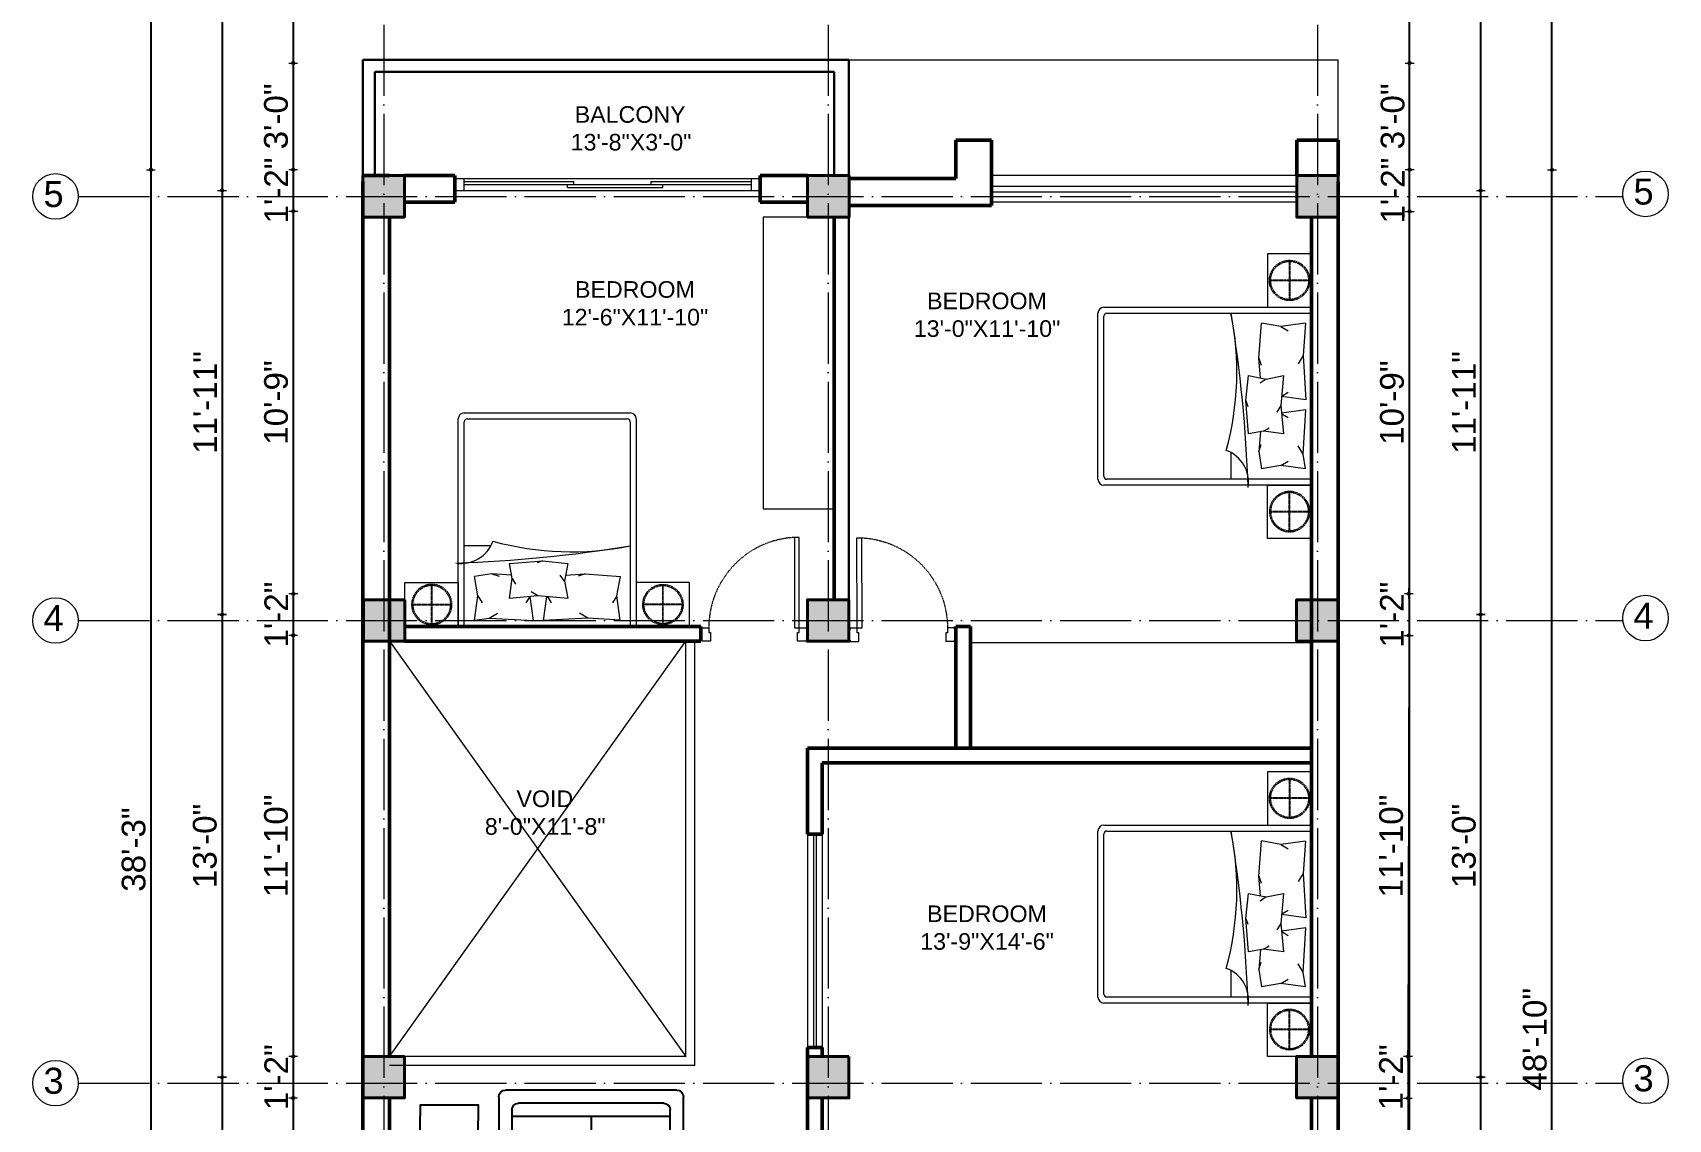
# Model space of a CAD drawing. Header units: inches. Extents: x -71 to 2682309, y -3332 to 801571.
# Drawn here: x 2652204 to 2652755, y 787714 to 788080 of the extents above; entities that cross this region are included whole.
import ezdxf

# ---------------------------------------------------------------- set-up
doc = ezdxf.new("R2010")
doc.units = ezdxf.units.IN
doc.header["$MEASUREMENT"] = 0
doc.header["$PDMODE"] = 99
for name, pattern in [('ACAD_ISO03W100', [30, 12, -18]), ('ACAD_ISO04W100', [30, 24, -3, 0, -3]), ('x_8th Floor Plan-final$0$HIDDEN2', [0.1875, 0.125, -0.0625])]:
    doc.linetypes.add(name, pattern=pattern)
for name, color, linetype, lineweight in [('CENTER  LINE RA', 10, 'ACAD_ISO04W100', 18), ('CONC. OUTLINE RA', 150, 'Continuous', 40), ('DIM RA', 4, 'Continuous', 15), ('DOOR-WIN RA', 3, 'Continuous', 20), ('ELE1 RA', 1, 'Continuous', 30), ('ELE2 RA', 130, 'Continuous', 20), ('Furniture', 22, 'Continuous', 13), ('Hatch', 254, 'Continuous', 9), ('HATCH RA', 8, 'Continuous', 9), ('TEXT RA', 254, 'Continuous', 20), ('WALL RA', 42, 'Continuous', 50)]:
    doc.layers.add(name, color=color, linetype=linetype, lineweight=lineweight)
for name, color, linetype in [('HACTH', 7, 'Continuous'), ('lettring', 7, 'Continuous'), ('THIETBI', 8, 'Continuous')]:
    doc.layers.add(name, color=color, linetype=linetype)
doc.styles.add('DIM 8', font='arial.ttf', dxfattribs={"height": 8})
doc.styles.get("Standard").update_dxf_attribs({"font": 'arial.ttf'})
doc.dimstyles.new('Copy of DIM 8', dxfattribs={"dimtxt": 8, "dimasz": 1, "dimexe": 6, "dimexo": 18, "dimgap": 1.6875, "dimtad": 1, "dimdec": 0, "dimzin": 3, "dimdsep": 46, "dimlunit": 4, "dimtxsty": 'DIM 8', "dimblk": 'dot 2', "dimcen": 0.09375, "dimse1": 1, "dimse2": 1, "dimclrd": 1, "dimclre": 1, "dimclrt": 256, "dimadec": 0, "dimazin": 0, "dimtfac": 0.75, "dimtdec": 0, "dimtix": 1, "dimtmove": 1, "dimatfit": 3, "dimldrblk": 'DOT', "dimfxl": 1, "dimtolj": 1, "dimtzin": 0, "dimlwd": 9, "dimlwe": 9, "dimarcsym": 0})

# ---------------------------------------------------------------- blocks, each defined once
blk = doc.blocks.new('COLUMN')
at = {"layer": 'HACTH', "lineweight": 30, "transparency": 33554541}
h = blk.add_hatch(color=256, dxfattribs=at)
h.dxf.hatch_style = 1
h.paths.add_polyline_path([(2659104.19, 784576.38), (2659090.19, 784576.38), (2659090.19, 784562.38), (2659104.19, 784562.38)])
at = {"layer": 'CONC. OUTLINE RA'}
blk.add_lwpolyline([(2659090.19, 784576.38), (2659104.19, 784576.38), (2659104.19, 784562.38), (2659090.19, 784562.38)], close=True, dxfattribs=at)
blk = doc.blocks.new('A$C4D517B0C')
at = {"layer": 'Furniture'}
for points in [[(-4.34, 4.43), (-2.75, 4.43), (-2.75, 34.9), (-4.34, 34.9)], [(-36, 4), (-35.57, 4), (-35.57, 4.43), (-33.25, 4.43), (-33.25, 2.84), (-32.67, 2.84), (-32.67, -0.05), (-35.57, -0.05), (-35.57, 0.39), (-36, 0.39)], [(-3.33, 2.84), (-2.75, 2.84), (-2.75, 4.43), (-0.43, 4.43), (-0.43, 4), (0, 4), (0, 0.39), (-0.43, 0.39), (-0.43, -0.05), (-3.33, -0.05)]]:
    blk.add_lwpolyline(points, close=True, dxfattribs=at)
at = {"layer": 'Hatch', "linetype": 'ACAD_ISO03W100', "ltscale": 0.001}
blk.add_arc((-2.75, 4.43), 30.51, 92.9881, 180, dxfattribs=at)
blk = doc.blocks.new('x_8th Floor Plan-final$0$FP34')
at = {"layer": 'Hatch', "linetype": 'x_8th Floor Plan-final$0$HIDDEN2'}
for p, q in [((174, 216), (174, 382)), ((179, 216), (179, 382)), ((6, 214), (172, 214)), ((6, 209), (172, 209)), ((174, 42), (174, 207)), ((179, 42), (179, 207)), ((181, 214), (346, 214)), ((181, 209), (346, 209))]:
    blk.add_line(p, q, dxfattribs=at)
for radius in [170, 160, 5]:
    blk.add_circle((176, 212), radius, dxfattribs=at)
blk = doc.blocks.new('queen bed')
at = {"layer": 'Furniture'}
for p, q in [((-72, -25), (-72, 31)), ((-70, 33), (0, 33)), ((-70, -24), (-70, 30)), ((-69, 31), (0, 31)), ((-17.78, 15.84), (-16.81, 27.68)), ((-10.33, 26.52), (-16.81, 27.68)), ((-2.07, 27.63), (-10.33, 26.52)), ((-2.07, 27.63), (-2.83, 16.69)), ((0, -27), (0, 33)), ((-10.33, 26.52), (-7.9, 25.06)), ((-2.83, 16.69), (-4.45, 13.94)), ((-2.83, 16.69), (-1.95, 1.76)), ((-17.78, 15.84), (-16.97, 13.41)), ((-17.24, 9.17), (-17.78, 15.84)), ((-22.12, 1.53), (-21.22, 9.94)), ((-21.22, 9.94), (-15.25, 8.78)), ((-15.25, 8.78), (-17.33, 7.35)), ((-15.25, 8.78), (-9.42, 9.94)), ((-9.42, 9.94), (-10.33, -0.16)), ((-21.22, -9.74), (-22.12, 1.53)), ((-22.12, 1.53), (-21.47, -0.42)), ((-1.95, 1.76), (-10.06, 2.85)), ((-10.04, 3.06), (-7.9, 4.34)), ((-10.33, -0.16), (-11.63, -2.36)), ((-10.33, -0.16), (-9.42, -9.74)), ((-1.95, -1.61), (-10.06, -2.7)), ((-10.04, -2.91), (-7.9, -4.19)), ((-2.83, -16.54), (-1.95, -1.61)), ((-16.16, -8.83), (-21.22, -9.74)), ((-17.24, -9.01), (-17.78, -15.68)), ((-16.16, -8.83), (-14.22, -7.67)), ((-9.42, -9.74), (-16.16, -8.83)), ((-27.15, -16.03), (-27.15, -25)), ((-17.78, -15.68), (-16.97, -13.25)), ((-17.78, -15.68), (-16.81, -21.53)), ((-2.83, -16.54), (-4.45, -13.79)), ((-2.07, -21.47), (-2.83, -16.54)), ((-10.33, -20.36), (-16.81, -21.53)), ((-10.33, -20.36), (-7.9, -18.91)), ((-2.07, -21.47), (-10.33, -20.36)), ((0, -27), (-70, -27)), ((0, -25), (-69, -25))]:
    blk.add_line(p, q, dxfattribs=at)
at = {"layer": 'Furniture', "elevation": 0}
for points in [[(-14.8, 33), (0, 33), (0, 51), (-14.8, 51)], [(-14.8, -27), (0, -27), (0, -45), (-14.8, -45)]]:
    blk.add_lwpolyline(points, close=True, dxfattribs=at)
at = {"layer": 'Furniture'}
for centre, radius, start, end in [((-70, 31), 2, 90, 180), ((-69, 30), 1, 90, 180), ((-124.86, 11.21), 99.7, 344.574, 11.4495), ((-476.45, -42.67), 455.31, 1.8681, 9.3116), ((-32.53, -25.96), 11.3, 350.4683, 70.4807), ((-70, -25), 2, 180, 270), ((-69, -24), 1, 180, 270)]:
    blk.add_arc(centre, radius, start, end, dxfattribs=at)
at = {"layer": 'Furniture', "xscale": 0.04000015660943467, "yscale": 0.04000015660943467, "zscale": 0.04000015660943467, "rotation": 180}
blk.add_blockref('x_8th Floor Plan-final$0$FP34', (-0.34, 50.51), dxfattribs=at)
at = {"layer": 'Furniture', "xscale": -0.04000015660943469, "yscale": 0.04000015660943469, "zscale": 0.04000015660943467}
blk.add_blockref('x_8th Floor Plan-final$0$FP34', (-0.34, -44.41), dxfattribs=at)
blk = doc.blocks.new('ghe 1600')
for p, q in [((-778.75, 166.875), (-778.75, 834.375)), ((-723.125, 890), (723.125, 890)), ((778.75, 834.375), (778.75, 166.875)), ((-667.5, 55.625), (-667.5, 723.125)), ((-611.875, 778.75), (611.875, 778.75)), ((667.5, 723.125), (667.5, 55.625)), ((-667.5, 667.5), (667.5, 667.5)), ((0, 667.5), (0, 0)), ((-667.5, 111.25), (-723.125, 111.25)), ((611.875, 0), (-611.875, 0)), ((723.125, 111.25), (667.5, 111.25))]:
    blk.add_line(p, q)
for centre, start, end in [((-723.125, 834.375), 90, 180), ((723.125, 834.375), 0, 90), ((-611.875, 723.125), 90, 180), ((611.875, 723.125), 0, 90), ((-723.125, 166.875), 180, 270), ((723.125, 166.875), 270, 0), ((-611.875, 55.625), 180, 270), ((611.875, 55.625), 270, 0)]:
    blk.add_arc(centre, 55.625, start, end)
blk = doc.blocks.new('dot1')
at = {"layer": 'Hatch'}
h = blk.add_hatch(color=256, dxfattribs=at)
edge = h.paths.add_edge_path()
edge.add_arc((0, 0), 1, 0, 360)
for p, q in [((3, 0), (-3, 0)), ((0, 3), (0, -3))]:
    blk.add_line(p, q, dxfattribs=at)
blk.add_circle((0, 0), 1, dxfattribs=at)
blk = doc.blocks.new('dot 2')
at = {"layer": 'Hatch', "xscale": 0.5, "yscale": 0.5, "zscale": 0.5}
blk.add_blockref('dot1', (0, 0), dxfattribs=at)
blk = doc.blocks.new('*D197')
at = {"layer": 'Defpoints', "color": 0, "transparency": 16777216}
for p in [(2652315.01, 788070.24), (2652291.49, 788034.27), (2652315.01, 788034.27)]:
    blk.add_point(p, dxfattribs=at)
at = {"layer": 'lettring', "color": 1, "lineweight": 9, "transparency": 16777216}
blk.add_line((2652291.49, 788069.24), (2652291.49, 788035.27), dxfattribs=at)
for p, rotation in [((2652291.49, 788070.24), 90), ((2652291.49, 788034.27), 270)]:
    blk.add_blockref('dot 2', p, dxfattribs=dict(at, rotation=rotation))
at = {"layer": 'lettring', "transparency": 16777216, "insert": (2652285.71, 788052.25), "char_height": 8, "attachment_point": 5, "rotation": 90, "style": 'DIM 8'}
blk.add_mtext('\\A1;3\'-0"', dxfattribs=at)
blk = doc.blocks.new('_Dot')
at = {"color": 0, "linetype": 'ByBlock', "lineweight": -2}
blk.add_line((-0.5, 0), (-1, 0), dxfattribs=at)
at = {"color": 0, "linetype": 'ByBlock', "const_width": 0.5}
blk.add_lwpolyline([(-0.25, 0, 1), (0.25, 0, 1)], format="xyb", close=True, dxfattribs=at)
blk = doc.blocks.new('*D198')
at = {"layer": 'Defpoints', "color": 0, "transparency": 16777216}
for p in [(2652315.01, 788034.27), (2652291.49, 788020.27), (2652315.02, 788020.27)]:
    blk.add_point(p, dxfattribs=at)
at = {"layer": 'lettring', "color": 1, "lineweight": 9, "transparency": 16777216}
for p, q in [((2652291.49, 788035.27), (2652291.49, 788036.27)), ((2652291.49, 788034.27), (2652291.49, 788020.27)), ((2652291.49, 788019.27), (2652291.49, 788018.27))]:
    blk.add_line(p, q, dxfattribs=at)
for p, rotation in [((2652291.49, 788034.27), 270), ((2652291.49, 788020.27), 90)]:
    blk.add_blockref('dot 2', p, dxfattribs=dict(at, rotation=rotation))
at = {"layer": 'lettring', "transparency": 16777216, "insert": (2652285.78, 788027.27), "char_height": 8, "attachment_point": 5, "rotation": 90, "style": 'DIM 8'}
blk.add_mtext('\\A1;1\'-2"', dxfattribs=at)
blk = doc.blocks.new('*D188')
at = {"layer": 'Defpoints', "color": 0, "transparency": 16777216}
for p in [(2652315.03, 788020.27), (2652291.5, 787891.27), (2652315.15, 787891.27)]:
    blk.add_point(p, dxfattribs=at)
at = {"layer": 'lettring', "color": 1, "lineweight": 9, "transparency": 16777216}
blk.add_line((2652291.5, 788019.27), (2652291.5, 787892.27), dxfattribs=at)
for p, rotation in [((2652291.5, 788020.27), 90), ((2652291.5, 787891.27), 270)]:
    blk.add_blockref('dot 2', p, dxfattribs=dict(at, rotation=rotation))
at = {"layer": 'lettring', "transparency": 16777216, "insert": (2652285.73, 787955.77), "char_height": 8, "attachment_point": 5, "rotation": 90, "style": 'DIM 8'}
blk.add_mtext('\\A1;10\'-9"', dxfattribs=at)
blk = doc.blocks.new('*D189')
at = {"layer": 'Defpoints', "color": 0, "transparency": 16777216}
for p in [(2652315.15, 787891.27), (2652291.49, 787877.27), (2652315.15, 787877.27)]:
    blk.add_point(p, dxfattribs=at)
at = {"layer": 'lettring', "color": 1, "lineweight": 9, "transparency": 16777216}
for p, q in [((2652291.49, 787892.27), (2652291.49, 787893.27)), ((2652291.49, 787891.27), (2652291.49, 787877.27)), ((2652291.49, 787876.27), (2652291.49, 787875.27))]:
    blk.add_line(p, q, dxfattribs=at)
for p, rotation in [((2652291.49, 787891.27), 270), ((2652291.49, 787877.27), 90)]:
    blk.add_blockref('dot 2', p, dxfattribs=dict(at, rotation=rotation))
at = {"layer": 'lettring', "transparency": 16777216, "insert": (2652285.78, 787884.27), "char_height": 8, "attachment_point": 5, "rotation": 90, "style": 'DIM 8'}
blk.add_mtext('\\A1;1\'-2"', dxfattribs=at)
blk = doc.blocks.new('*D201')
at = {"layer": 'Defpoints', "color": 0, "transparency": 16777216}
for p in [(2652315.15, 787877.27), (2652291.49, 787735.27), (2652315.32, 787735.27)]:
    blk.add_point(p, dxfattribs=at)
at = {"layer": 'lettring', "color": 1, "lineweight": 9, "transparency": 16777216}
blk.add_line((2652291.49, 787876.27), (2652291.49, 787736.27), dxfattribs=at)
for p, rotation in [((2652291.49, 787877.27), 90), ((2652291.49, 787735.27), 270)]:
    blk.add_blockref('dot 2', p, dxfattribs=dict(at, rotation=rotation))
at = {"layer": 'lettring', "transparency": 16777216, "insert": (2652285.72, 787806.27), "char_height": 8, "attachment_point": 5, "rotation": 90, "style": 'DIM 8'}
blk.add_mtext('\\A1;11\'-10"', dxfattribs=at)
blk = doc.blocks.new('*D202')
at = {"layer": 'Defpoints', "color": 0, "transparency": 16777216}
for p in [(2652315.32, 787735.27), (2652291.49, 787721.27), (2652315.32, 787721.27)]:
    blk.add_point(p, dxfattribs=at)
at = {"layer": 'lettring', "color": 1, "lineweight": 9, "transparency": 16777216}
for p, q in [((2652291.49, 787736.27), (2652291.49, 787737.27)), ((2652291.49, 787735.27), (2652291.49, 787721.27)), ((2652291.49, 787720.27), (2652291.49, 787719.27))]:
    blk.add_line(p, q, dxfattribs=at)
for p, rotation in [((2652291.49, 787735.27), 270), ((2652291.49, 787721.27), 90)]:
    blk.add_blockref('dot 2', p, dxfattribs=dict(at, rotation=rotation))
at = {"layer": 'lettring', "transparency": 16777216, "insert": (2652285.78, 787728.27), "char_height": 8, "attachment_point": 5, "rotation": 90, "style": 'DIM 8'}
blk.add_mtext('\\A1;1\'-2"', dxfattribs=at)
blk = doc.blocks.new('*D203')
at = {"layer": 'Defpoints', "color": 0, "transparency": 16777216}
for p in [(2652315.32, 787721.27), (2652291.49, 787589.77), (2652315.44, 787589.77)]:
    blk.add_point(p, dxfattribs=at)
at = {"layer": 'lettring', "color": 1, "lineweight": 9, "transparency": 16777216}
blk.add_line((2652291.49, 787720.27), (2652291.49, 787590.77), dxfattribs=at)
for p, rotation in [((2652291.49, 787721.27), 90), ((2652291.49, 787589.77), 270)]:
    blk.add_blockref('dot 2', p, dxfattribs=dict(at, rotation=rotation))
at = {"layer": 'lettring', "transparency": 16777216, "insert": (2652285.72, 787655.52), "char_height": 8, "attachment_point": 5, "rotation": 90, "style": 'DIM 8'}
blk.add_mtext('\\A1;10\'-11"', dxfattribs=at)
blk = doc.blocks.new('*D190')
at = {"layer": 'Defpoints', "color": 0, "transparency": 16777216}
for p in [(2652322.01, 788027.27), (2652267.49, 787884.27), (2652322.01, 787884.27)]:
    blk.add_point(p, dxfattribs=at)
at = {"layer": 'lettring', "color": 1, "lineweight": 9, "transparency": 16777216}
blk.add_line((2652267.49, 788026.27), (2652267.49, 787885.27), dxfattribs=at)
for p, rotation in [((2652267.49, 788027.27), 90), ((2652267.49, 787884.27), 270)]:
    blk.add_blockref('dot 2', p, dxfattribs=dict(at, rotation=rotation))
at = {"layer": 'lettring', "transparency": 16777216, "insert": (2652261.78, 787955.77), "char_height": 8, "attachment_point": 5, "rotation": 90, "style": 'DIM 8'}
blk.add_mtext('\\A1;11\'-11"', dxfattribs=at)
blk = doc.blocks.new('*D191')
at = {"layer": 'Defpoints', "color": 0, "transparency": 16777216}
for p in [(2652322.01, 787884.27), (2652267.49, 787728.27), (2652322.01, 787728.27)]:
    blk.add_point(p, dxfattribs=at)
at = {"layer": 'lettring', "color": 1, "lineweight": 9, "transparency": 16777216}
blk.add_line((2652267.49, 787883.27), (2652267.49, 787729.27), dxfattribs=at)
for p, rotation in [((2652267.49, 787884.27), 90), ((2652267.49, 787728.27), 270)]:
    blk.add_blockref('dot 2', p, dxfattribs=dict(at, rotation=rotation))
at = {"layer": 'lettring', "transparency": 16777216, "insert": (2652261.71, 787806.27), "char_height": 8, "attachment_point": 5, "rotation": 90, "style": 'DIM 8'}
blk.add_mtext('\\A1;13\'-0"', dxfattribs=at)
blk = doc.blocks.new('*D187')
at = {"layer": 'Defpoints', "color": 0, "transparency": 16777216}
for p in [(2652322.01, 787728.27), (2652267.49, 787582.77), (2652322.01, 787582.77)]:
    blk.add_point(p, dxfattribs=at)
at = {"layer": 'lettring', "color": 1, "lineweight": 9, "transparency": 16777216}
blk.add_line((2652267.49, 787727.27), (2652267.49, 787583.77), dxfattribs=at)
for p, rotation in [((2652267.49, 787728.27), 90), ((2652267.49, 787582.77), 270)]:
    blk.add_blockref('dot 2', p, dxfattribs=dict(at, rotation=rotation))
at = {"layer": 'lettring', "transparency": 16777216, "insert": (2652261.78, 787655.52), "char_height": 8, "attachment_point": 5, "rotation": 90, "style": 'DIM 8'}
blk.add_mtext('\\A1;12\'-2"', dxfattribs=at)
blk = doc.blocks.new('*D200')
at = {"layer": 'Defpoints', "color": 0, "transparency": 16777216}
for p in [(2652243.49, 788034.27), (2652315.01, 788034.27), (2652315.44, 787575.77)]:
    blk.add_point(p, dxfattribs=at)
at = {"layer": 'lettring', "color": 1, "lineweight": 9, "transparency": 16777216}
blk.add_line((2652243.49, 787576.77), (2652243.49, 788033.27), dxfattribs=at)
for p, rotation in [((2652243.49, 788034.27), 90), ((2652243.49, 787575.77), 270)]:
    blk.add_blockref('dot 2', p, dxfattribs=dict(at, rotation=rotation))
at = {"layer": 'lettring', "transparency": 16777216, "insert": (2652237.71, 787805.02), "char_height": 8, "attachment_point": 5, "rotation": 90, "style": 'DIM 8'}
blk.add_mtext('\\A1;38\'-3"', dxfattribs=at)
blk = doc.blocks.new('*D205')
at = {"layer": 'Defpoints', "color": 0, "transparency": 16777216}
for p in [(2652643.8, 788034.24), (2652643.91, 788020.27), (2652667.99, 788020.22)]:
    blk.add_point(p, dxfattribs=at)
at = {"layer": 'lettring', "color": 1, "lineweight": 9, "transparency": 16777216}
for p, q in [((2652668.01, 788034.19), (2652667.99, 788020.22)), ((2652668.02, 788035.19), (2652668.02, 788036.19)), ((2652667.99, 788019.22), (2652667.98, 788018.22))]:
    blk.add_line(p, q, dxfattribs=at)
for p, rotation in [((2652668.01, 788034.19), 269.8893011416861), ((2652667.99, 788020.22), 89.88930114168616)]:
    blk.add_blockref('dot 2', p, dxfattribs=dict(at, rotation=rotation))
at = {"layer": 'lettring', "transparency": 16777216, "insert": (2652662.3, 788027.22), "char_height": 8, "attachment_point": 5, "rotation": 89.8893, "style": 'DIM 8'}
blk.add_mtext('\\A1;1\'-2"', dxfattribs=at)
blk = doc.blocks.new('*D207')
at = {"layer": 'Defpoints', "color": 0, "transparency": 16777216}
for p in [(2652643.91, 788020.27), (2652643.91, 787891.27), (2652667.73, 787891.22)]:
    blk.add_point(p, dxfattribs=at)
at = {"layer": 'lettring', "color": 1, "lineweight": 9, "transparency": 16777216}
blk.add_line((2652667.98, 788019.22), (2652667.74, 787892.22), dxfattribs=at)
for p, rotation in [((2652667.98, 788020.22), 89.88930114168615), ((2652667.73, 787891.22), 269.8893011416861)]:
    blk.add_blockref('dot 2', p, dxfattribs=dict(at, rotation=rotation))
at = {"layer": 'lettring', "transparency": 16777216, "insert": (2652662.09, 787955.73), "char_height": 8, "attachment_point": 5, "rotation": 89.8893, "style": 'DIM 8'}
blk.add_mtext('\\A1;10\'-9"', dxfattribs=at)
blk = doc.blocks.new('*D208')
at = {"layer": 'Defpoints', "color": 0, "transparency": 16777216}
for p in [(2652643.91, 787891.27), (2652643.91, 787877.27), (2652667.71, 787877.22)]:
    blk.add_point(p, dxfattribs=at)
at = {"layer": 'lettring', "color": 1, "lineweight": 9, "transparency": 16777216}
for p, q in [((2652667.73, 787891.22), (2652667.71, 787877.22)), ((2652667.74, 787892.22), (2652667.74, 787893.22)), ((2652667.71, 787876.22), (2652667.7, 787875.22))]:
    blk.add_line(p, q, dxfattribs=at)
for p, rotation in [((2652667.73, 787891.22), 269.8893011416861), ((2652667.71, 787877.22), 89.88930114168616)]:
    blk.add_blockref('dot 2', p, dxfattribs=dict(at, rotation=rotation))
at = {"layer": 'lettring', "transparency": 16777216, "insert": (2652662.02, 787884.23), "char_height": 8, "attachment_point": 5, "rotation": 89.8893, "style": 'DIM 8'}
blk.add_mtext('\\A1;1\'-2"', dxfattribs=at)
blk = doc.blocks.new('*D209')
at = {"layer": 'Defpoints', "color": 0, "transparency": 16777216}
for p in [(2652643.91, 787877.27), (2652643.91, 787735.27), (2652667.44, 787735.22)]:
    blk.add_point(p, dxfattribs=at)
at = {"layer": 'lettring', "color": 1, "lineweight": 9, "transparency": 16777216}
blk.add_line((2652667.71, 787876.22), (2652667.44, 787736.22), dxfattribs=at)
for p, rotation in [((2652667.71, 787877.22), 89.88930114168615), ((2652667.44, 787735.22), 269.8893011416861)]:
    blk.add_blockref('dot 2', p, dxfattribs=dict(at, rotation=rotation))
at = {"layer": 'lettring', "transparency": 16777216, "insert": (2652661.8, 787806.23), "char_height": 8, "attachment_point": 5, "rotation": 89.8893, "style": 'DIM 8'}
blk.add_mtext('\\A1;11\'-10"', dxfattribs=at)
blk = doc.blocks.new('*D210')
at = {"layer": 'Defpoints', "color": 0, "transparency": 16777216}
for p in [(2652643.91, 787735.27), (2652643.91, 787721.27), (2652667.41, 787721.22)]:
    blk.add_point(p, dxfattribs=at)
at = {"layer": 'lettring', "color": 1, "lineweight": 9, "transparency": 16777216}
for p, q in [((2652667.44, 787735.22), (2652667.41, 787721.22)), ((2652667.44, 787736.22), (2652667.44, 787737.22)), ((2652667.41, 787720.22), (2652667.41, 787719.22))]:
    blk.add_line(p, q, dxfattribs=at)
for p, rotation in [((2652667.44, 787735.22), 269.8893011416861), ((2652667.41, 787721.22), 89.88930114168616)]:
    blk.add_blockref('dot 2', p, dxfattribs=dict(at, rotation=rotation))
at = {"layer": 'lettring', "transparency": 16777216, "insert": (2652661.72, 787728.23), "char_height": 8, "attachment_point": 5, "rotation": 89.8893, "style": 'DIM 8'}
blk.add_mtext('\\A1;1\'-2"', dxfattribs=at)
blk = doc.blocks.new('*D211')
at = {"layer": 'Defpoints', "color": 0, "transparency": 16777216}
for p in [(2652643.91, 787721.27), (2652643.91, 787589.77), (2652667.16, 787589.72)]:
    blk.add_point(p, dxfattribs=at)
at = {"layer": 'lettring', "color": 1, "lineweight": 9, "transparency": 16777216}
blk.add_line((2652667.41, 787720.22), (2652667.16, 787590.72), dxfattribs=at)
for p, rotation in [((2652667.41, 787721.22), 89.88930114168615), ((2652667.16, 787589.72), 269.8893011416861)]:
    blk.add_blockref('dot 2', p, dxfattribs=dict(at, rotation=rotation))
at = {"layer": 'lettring', "transparency": 16777216, "insert": (2652661.51, 787655.48), "char_height": 8, "attachment_point": 5, "rotation": 89.8893, "style": 'DIM 8'}
blk.add_mtext('\\A1;10\'-11"', dxfattribs=at)
blk = doc.blocks.new('*D216')
at = {"layer": 'Defpoints', "color": 0, "transparency": 16777216}
for p in [(2652643.8, 788034.24), (2652643.7, 787447.89), (2652716.01, 787447.89)]:
    blk.add_point(p, dxfattribs=at)
at = {"layer": 'lettring', "color": 1, "lineweight": 9, "transparency": 16777216}
blk.add_line((2652716.01, 788033.24), (2652716.01, 787448.89), dxfattribs=at)
for p, rotation in [((2652716.01, 788034.24), 90), ((2652716.01, 787447.89), 270)]:
    blk.add_blockref('dot 2', p, dxfattribs=dict(at, rotation=rotation))
at = {"layer": 'lettring', "transparency": 16777216, "insert": (2652710.24, 787741.06), "char_height": 8, "attachment_point": 5, "rotation": 90, "style": 'DIM 8'}
blk.add_mtext('\\A1;48\'-10"', dxfattribs=at)
blk = doc.blocks.new('GRID')
at = {"layer": 'CENTER  LINE RA'}
for p, q in [((2650392.13, 788203.56), (2650392.13, 787311.89)), ((2650542.03, 788203.56), (2650542.03, 787311.89)), ((2650707.03, 788203.56), (2650707.03, 787311.89)), ((2650289.13, 788025.27), (2650810.03, 788025.27)), ((2650289.13, 787882.27), (2650810.03, 787882.27)), ((2650289.13, 787726.27), (2650810.03, 787726.27))]:
    blk.add_line(p, q, dxfattribs=at)
at = {"layer": 'DOOR-WIN RA'}
for centre in [(2650281.44, 788025.27), (2650817.68, 788026.09), (2650281.44, 787882.27), (2650817.68, 787883.09), (2650817.68, 787727.09), (2650281.44, 787726.27)]:
    blk.add_circle(centre, 7.69, dxfattribs=at)
at = {"layer": 'TEXT RA', "char_height": 8.76, "attachment_point": 1}
for s, insert in [('5', (2650277.39, 788030.45)), ('5', (2650813.62, 788031.27)), ('4', (2650277.39, 787887.45)), ('4', (2650813.62, 787888.27)), ('3', (2650277.39, 787731.45)), ('3', (2650813.62, 787732.27))]:
    blk.add_mtext_dynamic_manual_height_columns(s, width=8.7644, gutter_width=43.82, heights=[0], dxfattribs=dict(at, insert=insert))
blk = doc.blocks.new('*D280')
at = {"layer": 'Defpoints', "color": 0, "transparency": 16777216}
for p in [(2652329.01, 788128.27), (2652314.98, 788032.27), (2652329.01, 788032.27)]:
    blk.add_point(p, dxfattribs=at)
at = {"layer": 'lettring', "color": 1, "lineweight": 9, "transparency": 16777216}
for p, q in [((2652313.98, 788128.27), (2652312.98, 788128.27)), ((2652314.98, 788128.27), (2652329.01, 788128.27)), ((2652330.01, 788128.27), (2652331.01, 788128.27))]:
    blk.add_line(p, q, dxfattribs=at)
blk.add_blockref('dot 2', (2652314.98, 788128.27), dxfattribs=at)
at = {"layer": 'lettring', "color": 1, "lineweight": 9, "transparency": 16777216, "rotation": 180}
blk.add_blockref('dot 2', (2652329.01, 788128.27), dxfattribs=at)
at = {"layer": 'lettring', "transparency": 16777216, "insert": (2652322, 788133.97), "char_height": 8, "attachment_point": 5, "style": 'DIM 8'}
blk.add_mtext('\\A1;1\'-2"', dxfattribs=at)
blk = doc.blocks.new('*D281')
at = {"layer": 'Defpoints', "color": 0, "transparency": 16777216}
for p in [(2652345.98, 788128.27), (2652329.01, 788032.27), (2652345.98, 788032.27)]:
    blk.add_point(p, dxfattribs=at)
at = {"layer": 'lettring', "color": 1, "lineweight": 9, "transparency": 16777216}
for p, q in [((2652330.01, 788128.27), (2652344.98, 788128.27)), ((2652337.5, 788128.27), (2652339.27, 788116.17)), ((2652339.27, 788116.17), (2652363.16, 788116.17))]:
    blk.add_line(p, q, dxfattribs=at)
at = {"layer": 'lettring', "color": 1, "lineweight": 9, "transparency": 16777216, "rotation": 180}
blk.add_blockref('dot 2', (2652329.01, 788128.27), dxfattribs=at)
at = {"layer": 'lettring', "color": 1, "lineweight": 9, "transparency": 16777216}
blk.add_blockref('dot 2', (2652345.98, 788128.27), dxfattribs=at)
at = {"layer": 'lettring', "transparency": 16777216, "insert": (2652351.21, 788121.95), "char_height": 8, "attachment_point": 5, "style": 'DIM 8'}
blk.add_mtext('\\A1;1\'-5"', dxfattribs=at)
blk = doc.blocks.new('*D283')
at = {"layer": 'Defpoints', "color": 0, "transparency": 16777216}
for p in [(2652464.95, 788128.27), (2652448.95, 788032.27), (2652464.95, 788032.27)]:
    blk.add_point(p, dxfattribs=at)
at = {"layer": 'lettring', "color": 1, "lineweight": 9, "transparency": 16777216}
for p, q in [((2652447.95, 788128.27), (2652446.95, 788128.27)), ((2652448.95, 788128.27), (2652464.95, 788128.27)), ((2652465.95, 788128.27), (2652466.95, 788128.27))]:
    blk.add_line(p, q, dxfattribs=at)
blk.add_blockref('dot 2', (2652448.95, 788128.27), dxfattribs=at)
at = {"layer": 'lettring', "color": 1, "lineweight": 9, "transparency": 16777216, "rotation": 180}
blk.add_blockref('dot 2', (2652464.95, 788128.27), dxfattribs=at)
at = {"layer": 'lettring', "transparency": 16777216, "insert": (2652456.95, 788133.97), "char_height": 8, "attachment_point": 5, "style": 'DIM 8'}
blk.add_mtext('\\A1;1\'-4"', dxfattribs=at)
blk = doc.blocks.new('*D284')
at = {"layer": 'Defpoints', "color": 0, "transparency": 16777216}
for p in [(2652478.95, 788128.27), (2652464.95, 788032.27), (2652478.95, 788032.27)]:
    blk.add_point(p, dxfattribs=at)
at = {"layer": 'lettring', "color": 1, "lineweight": 9, "transparency": 16777216}
for p, q in [((2652465.95, 788128.27), (2652477.95, 788128.27)), ((2652471.95, 788128.27), (2652478.69, 788113.71)), ((2652478.69, 788113.71), (2652502.58, 788113.71))]:
    blk.add_line(p, q, dxfattribs=at)
at = {"layer": 'lettring', "color": 1, "lineweight": 9, "transparency": 16777216, "rotation": 180}
blk.add_blockref('dot 2', (2652464.95, 788128.27), dxfattribs=at)
at = {"layer": 'lettring', "color": 1, "lineweight": 9, "transparency": 16777216}
blk.add_blockref('dot 2', (2652478.95, 788128.27), dxfattribs=at)
at = {"layer": 'lettring', "transparency": 16777216, "insert": (2652490.64, 788119.42), "char_height": 8, "attachment_point": 5, "style": 'DIM 8'}
blk.add_mtext('\\A1;1\'-2"', dxfattribs=at)
blk = doc.blocks.new('*D286')
at = {"layer": 'Defpoints', "color": 0, "transparency": 16777216}
for p in [(2652526.95, 788128.27), (2652526.95, 788044.25), (2652514.95, 788031.25)]:
    blk.add_point(p, dxfattribs=at)
at = {"layer": 'lettring', "color": 1, "lineweight": 9, "transparency": 16777216}
for p, q in [((2652513.95, 788128.27), (2652512.95, 788128.27)), ((2652514.95, 788128.27), (2652526.95, 788128.27)), ((2652527.95, 788128.27), (2652528.95, 788128.27))]:
    blk.add_line(p, q, dxfattribs=at)
blk.add_blockref('dot 2', (2652514.95, 788128.27), dxfattribs=at)
at = {"layer": 'lettring', "color": 1, "lineweight": 9, "transparency": 16777216, "rotation": 180}
blk.add_blockref('dot 2', (2652526.95, 788128.27), dxfattribs=at)
at = {"layer": 'lettring', "transparency": 16777216, "insert": (2652520.95, 788134.04), "char_height": 8, "attachment_point": 5, "style": 'DIM 8'}
blk.add_mtext('\\A1;1\'-0"', dxfattribs=at)
blk = doc.blocks.new('*D288')
at = {"layer": 'Defpoints', "color": 0, "transparency": 16777216}
for p in [(2652643.91, 788128.27), (2652643.91, 788044.25), (2652629.95, 788032.27)]:
    blk.add_point(p, dxfattribs=at)
at = {"layer": 'lettring', "color": 1, "lineweight": 9, "transparency": 16777216}
for p, q in [((2652628.95, 788128.27), (2652627.95, 788128.27)), ((2652629.95, 788128.27), (2652643.91, 788128.27)), ((2652644.91, 788128.27), (2652645.91, 788128.27))]:
    blk.add_line(p, q, dxfattribs=at)
blk.add_blockref('dot 2', (2652629.95, 788128.27), dxfattribs=at)
at = {"layer": 'lettring', "color": 1, "lineweight": 9, "transparency": 16777216, "rotation": 180}
blk.add_blockref('dot 2', (2652643.91, 788128.27), dxfattribs=at)
at = {"layer": 'lettring', "transparency": 16777216, "insert": (2652636.93, 788133.97), "char_height": 8, "attachment_point": 5, "style": 'DIM 8'}
blk.add_mtext('\\A1;1\'-2"', dxfattribs=at)

msp = doc.modelspace()

# ---------------------------------------------------------------- linework, layer by layer
at = {"layer": 'Defpoints'}
for points in [[(2652243.49, 787339.47), (2652716.01, 787373.9), (2652716.01, 788176.27), (2652243.49, 788176.27)], [(2652267.49, 787363.47), (2652692.01, 787397.9), (2652692.01, 788152.27), (2652267.49, 788152.27)], [(2652291.49, 787387.47), (2652668.01, 787421.9), (2652668.01, 788128.27), (2652291.49, 788128.27)]]:
    msp.add_lwpolyline(points, close=True, dxfattribs=at)
at = {"layer": 'DIM RA'}
for p, q in [((2652473.94, 788018.27), (2652449.94, 788018.27)), ((2652449.94, 788018.27), (2652449.94, 787919.97)), ((2652449.94, 787919.97), (2652473.94, 787919.97))]:
    msp.add_line(p, q, dxfattribs=at)
at = {"layer": 'DOOR-WIN RA'}
for p, q in [((2652345.98, 788031.25), (2652448.98, 788031.25)), ((2652345.98, 788027.25), (2652448.98, 788027.25)), ((2652348.98, 788031.25), (2652348.98, 788027.25)), ((2652348.98, 788030.25), (2652386.13, 788030.25)), ((2652348.98, 788029.25), (2652445.98, 788029.25)), ((2652384.02, 788028.25), (2652384.02, 788029.25)), ((2652384.02, 788028.25), (2652416.18, 788028.25)), ((2652384.02, 788028.25), (2652384.02, 788028.25)), ((2652386.13, 788029.25), (2652386.13, 788030.25)), ((2652412.08, 788030.25), (2652445.98, 788030.25)), ((2652412.08, 788030.25), (2652412.08, 788029.25)), ((2652416.18, 788028.25), (2652416.18, 788029.25)), ((2652445.98, 788031.25), (2652445.98, 788027.25)), ((2652629.95, 788032.27), (2652526.95, 788032.27)), ((2652526.95, 788028.76), (2652629.95, 788028.77)), ((2652526.95, 788026.76), (2652629.95, 788026.77)), ((2652629.95, 788023.27), (2652526.95, 788023.27)), ((2652464.91, 787810.27), (2652464.91, 787738.27)), ((2652466.91, 787810.27), (2652466.91, 787738.27)), ((2652467.91, 787810.27), (2652467.91, 787738.27)), ((2652469.91, 787810.27), (2652469.91, 787738.27))]:
    msp.add_line(p, q, dxfattribs=at)
at = {"layer": 'ELE1 RA'}
for p, q in [((2652314.98, 788071.27), (2652478.91, 788071.28)), ((2652314.98, 788032.27), (2652314.98, 788071.27)), ((2652478.91, 787889.27), (2652478.91, 788071.28)), ((2652318.98, 788067.27), (2652473.94, 788067.28)), ((2652318.98, 788032.27), (2652318.98, 788067.27)), ((2652473.94, 788032.27), (2652473.94, 788067.28))]:
    msp.add_line(p, q, dxfattribs=at)
at = {"layer": 'ELE2 RA'}
for p in [(2652478.91, 788071.28), (2652643.91, 788044.25)]:
    msp.add_line(p, (2652643.91, 788071.28), dxfattribs=at)
at = {"layer": 'Furniture'}
msp.add_line((2652519.91, 787874.89), (2652634.91, 787874.89), dxfattribs=at)
at = {"layer": 'HATCH RA'}
for p, q in [((2652323.98, 787735.27), (2652423.91, 787875.27)), ((2652323.98, 787875.27), (2652423.91, 787735.27)), ((2652423.91, 787735.27), (2652423.91, 787875.27)), ((2652426.91, 787732.27), (2652426.91, 787875.27)), ((2652423.91, 787735.27), (2652323.98, 787735.27)), ((2652426.91, 787732.27), (2652323.98, 787732.27))]:
    msp.add_line(p, q, dxfattribs=at)
at = {"layer": 'THIETBI'}
msp.add_lwpolyline([(2652334.1, 787697.1), (2652334.39, 787718.91), (2652353.9, 787718.91), (2652353.61, 787697.1)], close=True, dxfattribs=at)
at = {"layer": 'WALL RA'}
for p, q in [((2652514.95, 788031.25), (2652514.95, 788044.25)), ((2652526.95, 788044.25), (2652514.95, 788044.25)), ((2652526.95, 788022.25), (2652526.95, 788044.25)), ((2652629.95, 788032.27), (2652629.95, 788044.25)), ((2652643.91, 788044.25), (2652629.95, 788044.25)), ((2652643.91, 788044.25), (2652643.91, 788032.27)), ((2652314.98, 788032.27), (2652323.98, 788032.27)), ((2652314.98, 787719.24), (2652314.98, 788030.24)), ((2652329.01, 788032.27), (2652345.98, 788032.27)), ((2652345.98, 788023.27), (2652345.98, 788032.27)), ((2652464.95, 788032.27), (2652448.95, 788032.27)), ((2652448.95, 788023.27), (2652448.95, 788032.27)), ((2652478.95, 788031.25), (2652514.95, 788031.25)), ((2652643.91, 788030.24), (2652643.91, 787551.74)), ((2652329.01, 788023.27), (2652345.98, 788023.27)), ((2652464.95, 788023.27), (2652448.95, 788023.27)), ((2652478.95, 788022.25), (2652526.95, 788022.25)), ((2652323.98, 787735.27), (2652323.98, 788018.27)), ((2652473.95, 787889.27), (2652473.94, 788018.27)), ((2652634.91, 788018.27), (2652634.91, 787735.27)), ((2652478.91, 787930.27), (2652478.91, 787930.27)), ((2652329.15, 787880.27), (2652428.91, 787880.27)), ((2652428.91, 787875.27), (2652428.91, 787880.27)), ((2652514.91, 787880.27), (2652519.91, 787880.27)), ((2652514.91, 787875.27), (2652514.91, 787880.27)), ((2652514.91, 787880.27), (2652514.91, 787839.27)), ((2652519.91, 787880.27), (2652519.91, 787839.27)), ((2652329.15, 787875.27), (2652428.91, 787875.27)), ((2652464.91, 787839.27), (2652634.91, 787839.27)), ((2652464.91, 787810.27), (2652464.91, 787839.27)), ((2652469.91, 787834.27), (2652634.91, 787834.27)), ((2652469.91, 787810.27), (2652469.91, 787834.27)), ((2652469.91, 787810.27), (2652464.91, 787810.27)), ((2652464.91, 787696.77), (2652464.91, 787738.27)), ((2652469.91, 787738.27), (2652464.91, 787738.27)), ((2652469.91, 787735.27), (2652469.91, 787738.27)), ((2652314.98, 787589.77), (2652314.98, 787728.27)), ((2652323.98, 787589.77), (2652323.98, 787721.27)), ((2652323.98, 787719.24), (2652323.98, 787721.27)), ((2652469.91, 787696.77), (2652469.91, 787721.27)), ((2652634.91, 787721.27), (2652634.91, 787565.74))]:
    msp.add_line(p, q, dxfattribs=at)

# ---------------------------------------------------------------- block references
at = {"layer": 'DIM RA'}
msp.add_blockref('GRID', (1929.88, 0), dxfattribs=at)
at = {"layer": 'Furniture'}
for p in [(2652634.91, 787954.9), (2652634.91, 787780.27)]:
    msp.add_blockref('queen bed', p, dxfattribs=at)
at = {"layer": 'Furniture', "rotation": 270}
msp.add_blockref('queen bed', (2652374.15, 787880.27), dxfattribs=at)
at = {"layer": 'HATCH RA', "lineweight": 30, "rotation": 270}
for p in [(1867752.64, 3447122.46), (1867902.57, 3447122.46), (1868067.57, 3447122.46), (1867752.77, 3446979.46), (1867902.53, 3446979.46), (1868067.53, 3446979.46), (1867752.6, 3446825.46), (1868067.53, 3446825.46)]:
    msp.add_blockref('COLUMN', p, dxfattribs=at)
at = {"layer": 'THIETBI', "xscale": -0.03999999999359716, "yscale": 0.03999999999359716, "zscale": 0.03999999999359716}
msp.add_blockref('ghe 1600', (2652391.96, 787688.32), dxfattribs=at)
at = {"layer": 'WALL RA'}
for name, p, rotation in [('A$C4D517B0C', (2652464.91, 787875.39), 0.1112124073789608), ('COLUMN', (1867902.53, 3446825.46), 270)]:
    msp.add_blockref(name, p, dxfattribs=dict(at, rotation=rotation))
at = {"layer": 'WALL RA', "xscale": -1, "rotation": 0.1112123987350877}
msp.add_blockref('A$C4D517B0C', (2652478.91, 787875.25), dxfattribs=at)

# ---------------------------------------------------------------- texts
at = {"layer": 'TEXT RA', "char_height": 5.6, "attachment_point": 1}
for s, width, gutter_width, insert in [('\\pi12.68265;BALCONY\\P\\pi11.30748;13\'-8"X3\'-0"', 62.1206, 35, (2652373.76, 788055.69)), ('\\pi5.21957;BEDROOM\\P\\pi0.74454;12\'-6"X11\'-10"', 49.6964, 28, (2652381.31, 787996.69)), ('\\pi11.43163;BEDROOM\\P\\pi6.9566;13\'-0"X11\'-10"', 62.1206, 35, (2652493.83, 787992.83)), ('\\pi39.1507;VOID\\P\\pi28.4683;8\'-0"X11\'-8"', 96.977, 35, (2652327.64, 787824.96)), ('\\pi11.43163;BEDROOM\\P\\pi9.13204;13\'-9"X14\'-6"', 62.1206, 35, (2652493.83, 787786.19))]:
    msp.add_mtext_dynamic_manual_height_columns(s, width=width, gutter_width=gutter_width, heights=[0], dxfattribs=dict(at, insert=insert))

# ---------------------------------------------------------------- dimensions: what is measured, and where the dimension line sits
at = {"layer": 'lettring'}
for base, p1, p2, picture, middle in [((2652329.01, 788128.27), (2652314.98, 788032.27), (2652329.01, 788032.27), '*D280', (2652322, 788133.97)), ((2652464.95, 788128.27), (2652448.95, 788032.27), (2652464.95, 788032.27), '*D283', (2652456.95, 788133.97)), ((2652526.95, 788128.27), (2652514.95, 788031.25), (2652526.95, 788044.25), '*D286', (2652520.95, 788134.04)), ((2652643.91, 788128.27), (2652629.95, 788032.27), (2652643.91, 788044.25), '*D288', (2652636.93, 788133.97))]:
    dim = msp.add_linear_dim(base=base, p1=p1, p2=p2, dimstyle='Copy of DIM 8', dxfattribs=at)
    dim.commit()
    dim.dimension.update_dxf_attribs({"geometry": picture, "text_midpoint": middle})
for base, p1, p2 in [((2652448.95, 788128.27), (2652345.98, 788032.27), (2652448.95, 788032.27)), ((2652514.95, 788128.27), (2652478.95, 788032.27), (2652514.95, 788031.25)), ((2652629.95, 788128.27), (2652526.95, 788044.25), (2652629.95, 788032.27))]:
    msp.add_linear_dim(base=base, p1=p1, p2=p2, dimstyle='Copy of DIM 8', dxfattribs=at).render()
for base, p1, p2, picture, middle in [((2652345.98, 788128.27), (2652329.01, 788032.27), (2652345.98, 788032.27), '*D281', (2652340.96, 788116.17)), ((2652478.95, 788128.27), (2652464.95, 788032.27), (2652478.95, 788032.27), '*D284', (2652480.38, 788113.71))]:
    dim = msp.add_linear_dim(base=base, p1=p1, p2=p2, dimstyle='Copy of DIM 8', dxfattribs=at)
    dim.commit()
    dim.dimension.update_dxf_attribs({"geometry": picture, "text_midpoint": middle, "dimtype": 160})
for base, p1, p2, angle, picture, middle in [((2652291.49, 788034.27), (2652315.01, 788070.24), (2652315.01, 788034.27), 90, '*D197', (2652285.71, 788052.25)), ((2652291.49, 788020.27), (2652315.01, 788034.27), (2652315.02, 788020.27), 90, '*D198', (2652285.78, 788027.27)), ((2652667.99, 788020.22), (2652643.8, 788034.24), (2652643.91, 788020.27), 89.8893, '*D205', (2652662.3, 788027.22)), ((2652243.48772071, 788034.26792078), (2652315.44376598, 787575.76792078), (2652315.01474955, 788034.26792078), 90, '*D200', (2652237.7129083, 787805.01792078)), ((2652716.01, 787447.89), (2652643.8, 788034.24), (2652643.7, 787447.89), 90, '*D216', (2652710.24, 787741.06)), ((2652267.49, 787884.27), (2652322.01, 788027.27), (2652322.01, 787884.27), 90, '*D190', (2652261.78, 787955.77)), ((2652291.5, 787891.27), (2652315.03, 788020.27), (2652315.15, 787891.27), 90, '*D188', (2652285.73, 787955.77)), ((2652667.73, 787891.22), (2652643.91, 788020.27), (2652643.91, 787891.27), 89.8893, '*D207', (2652662.09, 787955.73)), ((2652291.49, 787877.27), (2652315.15, 787891.27), (2652315.15, 787877.27), 90, '*D189', (2652285.78, 787884.27)), ((2652667.71, 787877.22), (2652643.91, 787891.27), (2652643.91, 787877.27), 89.8893, '*D208', (2652662.02, 787884.23)), ((2652267.49, 787728.27), (2652322.01, 787884.27), (2652322.01, 787728.27), 90, '*D191', (2652261.71, 787806.27)), ((2652291.49, 787735.27), (2652315.15, 787877.27), (2652315.32, 787735.27), 90, '*D201', (2652285.72, 787806.27)), ((2652667.44, 787735.22), (2652643.91, 787877.27), (2652643.91, 787735.27), 89.8893, '*D209', (2652661.8, 787806.23)), ((2652291.49, 787721.27), (2652315.32, 787735.27), (2652315.32, 787721.27), 90, '*D202', (2652285.78, 787728.27)), ((2652667.41, 787721.22), (2652643.91, 787735.27), (2652643.91, 787721.27), 89.8893, '*D210', (2652661.72, 787728.23)), ((2652267.48772072, 787582.76792078), (2652322.01474952, 787728.26792078), (2652322.01474952, 787582.76792078), 90, '*D187', (2652261.78384964, 787655.51792078)), ((2652291.4877, 787589.7683), (2652315.3228, 787721.2679), (2652315.4438, 787589.7683), 90, '*D203', (2652285.7156, 787655.5181)), ((2652667.16, 787589.72), (2652643.91, 787721.27), (2652643.91, 787589.77), 89.8893, '*D211', (2652661.51, 787655.48))]:
    dim = msp.add_linear_dim(base=base, p1=p1, p2=p2, angle=angle, dimstyle='Copy of DIM 8', dxfattribs=at)
    dim.commit()
    dim.dimension.update_dxf_attribs({"geometry": picture, "text_midpoint": middle})
for base, p1, p2 in [((2652668.01, 788070.24), (2652643.91, 788034.27), (2652643.91, 788070.24)), ((2652692.01, 788027.27), (2652636.91, 787884.27), (2652636.91, 788027.27)), ((2652692.01, 787884.27), (2652636.91, 787728.27), (2652636.91, 787884.27)), ((2652692.01474949, 787728.26792078), (2652636.91148, 787582.76792078), (2652636.91148, 787728.26792078))]:
    msp.add_linear_dim(base=base, p1=p1, p2=p2, angle=90, dimstyle='Copy of DIM 8', dxfattribs=at).render()

doc.saveas('drawing.dxf')
